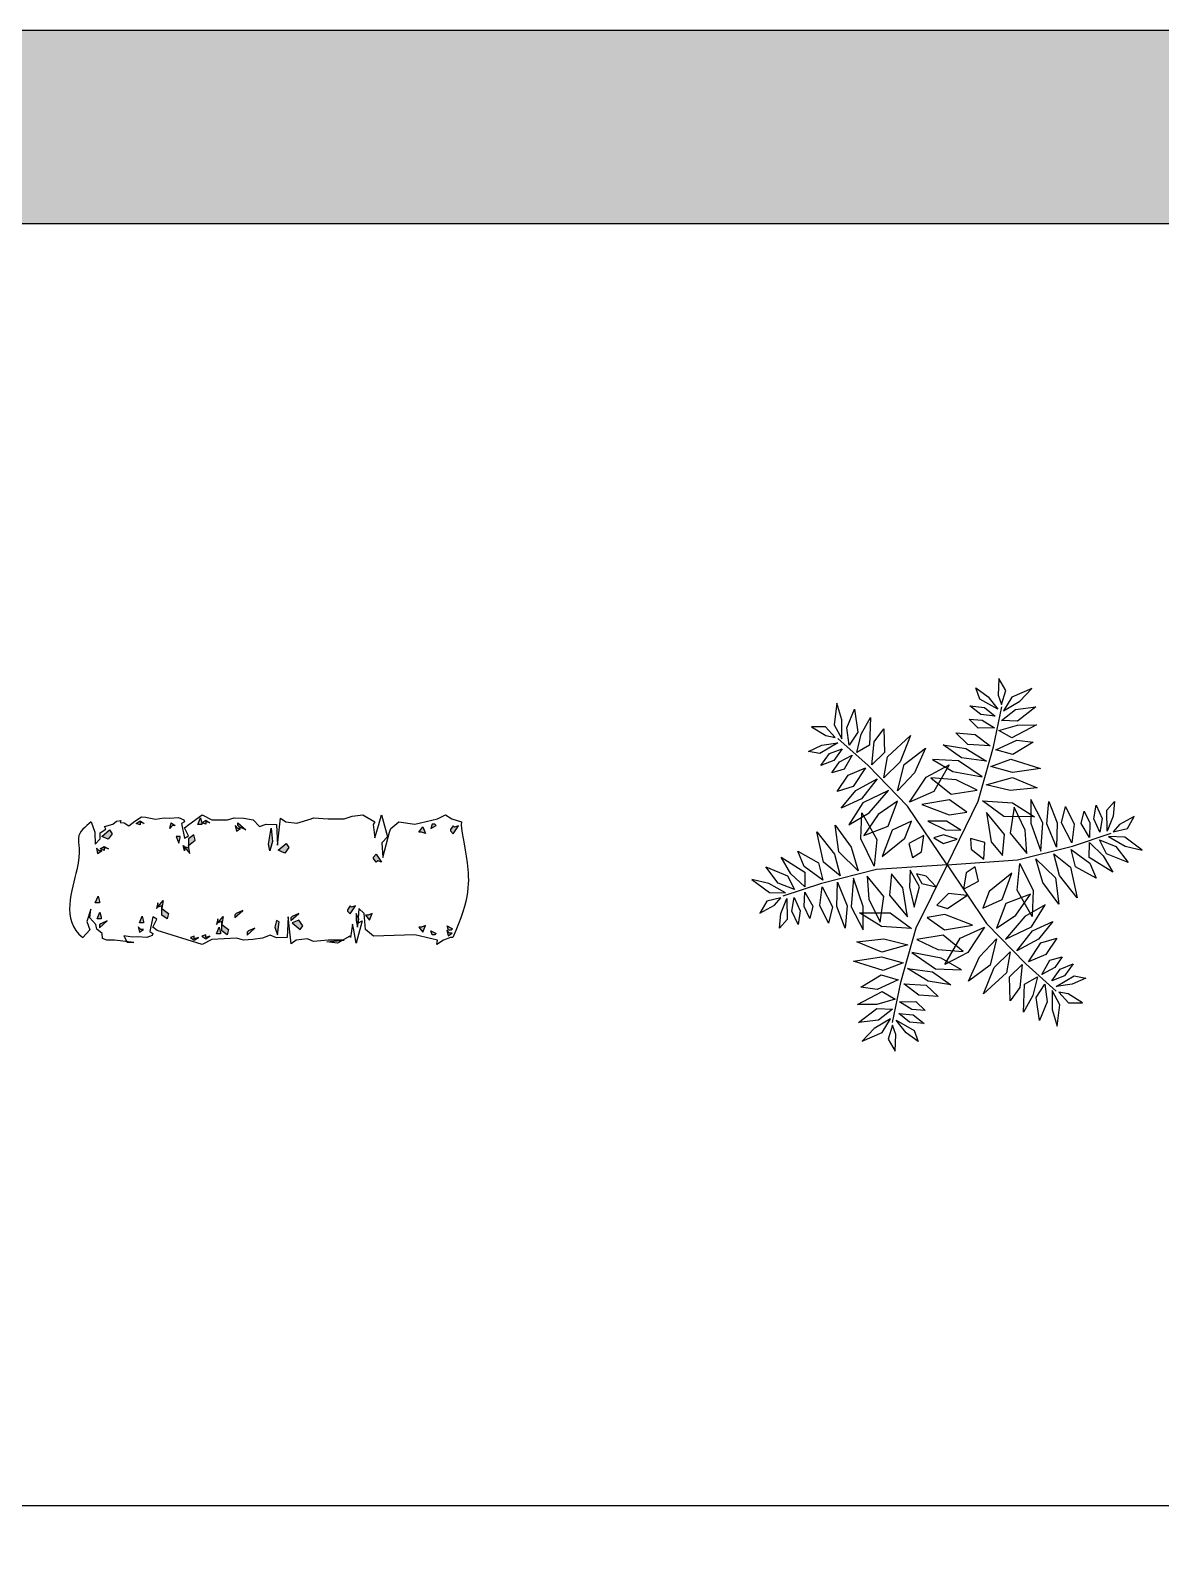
# Model space of a CAD drawing. Header units: millimetres. Extents: x 11966 to 133335, y 1756 to 88592.
# Drawn here: x 30390 to 42648, y 72170 to 88592 of the extents above; entities that cross this region are included whole.
import ezdxf

# ---------------------------------------------------------------- set-up
doc = ezdxf.new("R2010")
doc.units = ezdxf.units.MM
doc.layers.add('www.cad-blocks.net', color=7, linetype='Continuous')

# ---------------------------------------------------------------- blocks, each defined once
blk = doc.blocks.new('A$C783C1470')
h = blk.add_hatch(color=66)
h.paths.add_polyline_path([(4.16, 1.2), (4.218, 1.287), (4.175, 1.272), (4.16, 1.287), (4.131, 1.245), (4.131, 1.23)])
h.paths.add_polyline_path([(3.917, 1.258), (3.975, 1.288), (3.959, 1.303), (3.931, 1.303)])
h.paths.add_polyline_path([(3.786, 1.216), (3.83, 1.273), (3.859, 1.201), (3.815, 1.216)])
h.paths.add_polyline_path([(4.104, 0.093), (4.148, 0.122), (4.119, 0.122), (4.09, 0.152)])
h.paths.add_polyline_path([(4.094, 0.199), (4.151, 0.17), (4.136, 0.155), (4.107, 0.155)])
h.paths.add_polyline_path([(3.917, 0.146), (3.975, 0.116), (3.959, 0.102), (3.931, 0.102)])
h.paths.add_polyline_path([(3.786, 0.188), (3.83, 0.131), (3.859, 0.203), (3.815, 0.188)])
h.paths.add_polyline_path([(3.209, 0.318), (3.253, 0.261), (3.282, 0.333), (3.238, 0.318)])
h.paths.add_polyline_path([(3.043, 0.332), (3.1, 0.418), (3.058, 0.403), (3.043, 0.418), (3.014, 0.376), (3.014, 0.361)])
h.paths.add_polyline_path([(3.326, 0.977), (3.383, 0.89), (3.341, 0.905), (3.326, 0.89), (3.297, 0.932), (3.297, 0.947)])
h.paths.add_polyline_path([(3.123, 0.188), (3.137, 0.274), (3.108, 0.334), (3.108, 0.259)])
h.paths.add_polyline_path([(2.501, 0.16), (2.53, 0.202), (2.486, 0.262), (2.414, 0.232)])
h.paths.add_polyline_path([(2.399, 0.259), (2.486, 0.333), (2.415, 0.303), (2.399, 0.288)])
h.paths.add_polyline_path([(2.255, 0.102), (2.271, 0.245), (2.242, 0.26), (2.226, 0.188)])
h.paths.add_polyline_path([(1.924, 0.101), (2.01, 0.175), (1.939, 0.145), (1.924, 0.131)])
h.paths.add_polyline_path([(1.792, 0.291), (1.878, 0.366), (1.807, 0.336), (1.792, 0.321)])
h.paths.add_polyline_path([(1.594, 0.217), (1.665, 0.303), (1.652, 0.217), (1.723, 0.16), (1.709, 0.103), (1.652, 0.145), (1.652, 0.246), (1.608, 0.232), (1.608, 0.276)])
h.paths.add_polyline_path([(1.592, 0.115), (1.621, 0.187), (1.636, 0.13), (1.636, 0.115)])
h.paths.add_polyline_path([(1.435, 0.087), (1.477, 0.059), (1.521, 0.087), (1.477, 0.074), (1.477, 0.102)])
h.paths.add_polyline_path([(1.31, 0.074), (1.352, 0.047), (1.397, 0.074), (1.352, 0.061), (1.352, 0.089)])
h.paths.add_polyline_path([(0.942, 0.39), (1.013, 0.476), (0.999, 0.39), (1.071, 0.333), (1.057, 0.276), (0.999, 0.318), (0.999, 0.419), (0.955, 0.405), (0.955, 0.449)])
h.paths.add_polyline_path([(1.233, 1.072), (1.304, 0.986), (1.29, 1.072), (1.362, 1.129), (1.348, 1.186), (1.29, 1.144), (1.29, 1.043), (1.246, 1.058), (1.246, 1.013)])
h.paths.add_polyline_path([(1.808, 1.228), (1.853, 1.258), (1.824, 1.258), (1.795, 1.288)])
h.paths.add_polyline_path([(1.824, 1.318), (1.91, 1.243), (1.839, 1.273), (1.824, 1.288)])
h.paths.add_polyline_path([(2.184, 1.261), (2.199, 1.117), (2.17, 1.015), (2.155, 1.087)])
h.paths.add_polyline_path([(2.348, 1.092), (2.377, 1.05), (2.333, 0.99), (2.261, 1.02)])
h.paths.add_polyline_path([(1.435, 1.318), (1.477, 1.345), (1.521, 1.318), (1.477, 1.33), (1.477, 1.303)])
h.paths.add_polyline_path([(1.391, 1.299), (1.42, 1.371), (1.435, 1.314), (1.435, 1.299)])
h.paths.add_polyline_path([(1.154, 1.171), (1.183, 1.099), (1.198, 1.156), (1.198, 1.171)])
h.paths.add_polyline_path([(1.102, 1.318), (1.146, 1.288), (1.117, 1.288), (1.088, 1.258)])
h.paths.add_polyline_path([(0.721, 1.311), (0.764, 1.339), (0.808, 1.311), (0.764, 1.324), (0.764, 1.296)])
h.paths.add_polyline_path([(0.434, 1.242), (0.463, 1.2), (0.419, 1.14), (0.348, 1.17)])
h.paths.add_polyline_path([(0.333, 1.034), (0.376, 1.061), (0.42, 1.034), (0.376, 1.046), (0.376, 1.019)])
h.paths.add_polyline_path([(0.304, 0.985), (0.348, 1.015), (0.32, 1.015), (0.291, 1.044)])
h.paths.add_polyline_path([(0.279, 0.449), (0.308, 0.521), (0.323, 0.464), (0.323, 0.449)])
h.paths.add_polyline_path([(0.298, 0.278), (0.327, 0.35), (0.342, 0.293), (0.342, 0.278)])
h.paths.add_polyline_path([(0.323, 0.18), (0.409, 0.254), (0.338, 0.224), (0.323, 0.21)])
h.paths.add_polyline_path([(0.759, 0.233), (0.788, 0.305), (0.803, 0.248), (0.803, 0.233)])
h.paths.add_polyline_path([(0.759, 0.131), (0.803, 0.161), (0.774, 0.161), (0.745, 0.191)])
at = {"color": 66}
for p, q in [((0.235, 1.33), (0.272, 1.218)), ((0.47, 1.303), (0.51, 1.335)), ((0.51, 1.335), (0.557, 1.343)), ((0.557, 1.343), (0.55, 1.322)), ((0.55, 1.322), (0.59, 1.316)), ((0.59, 1.316), (0.642, 1.284)), ((0.642, 1.284), (0.708, 1.335)), ((0.708, 1.335), (0.781, 1.381)), ((0.721, 1.311), (0.764, 1.339)), ((0.764, 1.339), (0.808, 1.311)), ((0.808, 1.311), (0.764, 1.324)), ((0.764, 1.324), (0.764, 1.296)), ((0.781, 1.381), (0.823, 1.38)), ((0.823, 1.38), (0.93, 1.357)), ((0.93, 1.357), (1.024, 1.372)), ((1.024, 1.372), (1.083, 1.367)), ((1.083, 1.367), (1.182, 1.375)), ((1.088, 1.258), (1.102, 1.318)), ((1.102, 1.318), (1.146, 1.288)), ((1.182, 1.375), (1.238, 1.352)), ((1.246, 1.33), (1.214, 1.31)), ((1.238, 1.352), (1.246, 1.33)), ((1.294, 1.3), (1.436, 1.404)), ((1.391, 1.299), (1.42, 1.371)), ((1.42, 1.371), (1.435, 1.314)), ((1.435, 1.318), (1.477, 1.345)), ((1.477, 1.303), (1.435, 1.318)), ((1.435, 1.314), (1.435, 1.299)), ((1.436, 1.404), (1.543, 1.352)), ((1.477, 1.345), (1.521, 1.318)), ((1.521, 1.318), (1.477, 1.33)), ((1.477, 1.33), (1.477, 1.303)), ((1.543, 1.352), (1.711, 1.352)), ((1.711, 1.352), (1.786, 1.372)), ((1.786, 1.372), (1.888, 1.367)), ((1.824, 1.318), (1.91, 1.243)), ((1.824, 1.288), (1.824, 1.318)), ((1.888, 1.367), (1.99, 1.352)), ((1.99, 1.352), (2.06, 1.278)), ((2.255, 1.077), (2.287, 1.37)), ((2.287, 1.37), (2.343, 1.33)), ((2.343, 1.33), (2.464, 1.315)), ((2.464, 1.315), (2.618, 1.362)), ((2.618, 1.362), (2.645, 1.372)), ((2.645, 1.372), (2.805, 1.36)), ((2.805, 1.36), (2.978, 1.36)), ((2.978, 1.36), (3.065, 1.39)), ((3.065, 1.39), (3.18, 1.404)), ((3.18, 1.404), (3.311, 1.33)), ((3.311, 1.33), (3.291, 1.298)), ((3.353, 1.298), (3.382, 1.404)), ((3.382, 1.404), (3.446, 1.165)), ((3.484, 1.258), (3.571, 1.33)), ((3.571, 1.33), (3.744, 1.303)), ((3.744, 1.303), (3.988, 1.36)), ((3.988, 1.36), (4.075, 1.404)), ((4.075, 1.404), (4.146, 1.36)), ((4.146, 1.36), (4.248, 1.33)), ((0.272, 1.218), (0.279, 1.085)), ((0.331, 1.211), (0.392, 1.25)), ((0.331, 1.145), (0.331, 1.211)), ((0.348, 1.17), (0.434, 1.242)), ((0.419, 1.14), (0.348, 1.17)), ((0.378, 1.277), (0.47, 1.303)), ((0.392, 1.25), (0.378, 1.277)), ((0.463, 1.2), (0.419, 1.14)), ((0.434, 1.242), (0.463, 1.2)), ((0.764, 1.296), (0.721, 1.311)), ((1.117, 1.288), (1.088, 1.258)), ((1.146, 1.288), (1.117, 1.288)), ((1.154, 1.171), (1.183, 1.099)), ((1.198, 1.171), (1.154, 1.171)), ((1.183, 1.099), (1.198, 1.156)), ((1.198, 1.156), (1.198, 1.171)), ((1.214, 1.31), (1.246, 1.152)), ((1.246, 1.263), (1.294, 1.3)), ((1.289, 1.177), (1.246, 1.263)), ((1.246, 1.152), (1.289, 1.177)), ((1.348, 1.186), (1.29, 1.144)), ((1.362, 1.129), (1.348, 1.186)), ((1.435, 1.299), (1.391, 1.299)), ((1.824, 1.258), (1.795, 1.288)), ((1.795, 1.288), (1.808, 1.228)), ((1.808, 1.228), (1.853, 1.258)), ((1.839, 1.273), (1.824, 1.288)), ((1.853, 1.258), (1.824, 1.258)), ((1.91, 1.243), (1.839, 1.273)), ((2.06, 1.278), (2.13, 1.305)), ((2.13, 1.305), (2.245, 1.3)), ((2.155, 1.087), (2.184, 1.261)), ((2.184, 1.261), (2.199, 1.117)), ((2.245, 1.3), (2.255, 1.077)), ((3.291, 1.298), (3.311, 1.155)), ((3.311, 1.155), (3.353, 1.298)), ((3.446, 1.165), (3.384, 1.102)), ((3.397, 0.943), (3.469, 1.216)), ((3.469, 1.216), (3.484, 1.258)), ((3.786, 1.216), (3.83, 1.273)), ((3.815, 1.216), (3.786, 1.216)), ((3.859, 1.201), (3.815, 1.216)), ((3.83, 1.273), (3.859, 1.201)), ((3.931, 1.303), (3.917, 1.258)), ((3.917, 1.258), (3.975, 1.288)), ((3.959, 1.303), (3.931, 1.303)), ((3.975, 1.288), (3.959, 1.303)), ((4.16, 1.287), (4.131, 1.245)), ((4.131, 1.245), (4.131, 1.23)), ((4.131, 1.23), (4.16, 1.2)), ((4.16, 1.2), (4.218, 1.287)), ((4.175, 1.272), (4.16, 1.287)), ((4.218, 1.287), (4.175, 1.272)), ((0.279, 1.085), (0.331, 1.145)), ((0.32, 1.015), (0.291, 1.044)), ((0.291, 1.044), (0.304, 0.985)), ((0.304, 0.985), (0.348, 1.015)), ((0.348, 1.015), (0.32, 1.015)), ((0.333, 1.034), (0.376, 1.061)), ((0.376, 1.019), (0.333, 1.034)), ((0.376, 1.061), (0.42, 1.034)), ((0.42, 1.034), (0.376, 1.046)), ((0.376, 1.046), (0.376, 1.019)), ((1.233, 1.072), (1.304, 0.986)), ((1.246, 1.013), (1.233, 1.072)), ((1.29, 1.043), (1.246, 1.058)), ((1.246, 1.058), (1.246, 1.013)), ((1.29, 1.144), (1.29, 1.043)), ((1.29, 1.072), (1.362, 1.129)), ((1.304, 0.986), (1.29, 1.072)), ((2.17, 1.015), (2.155, 1.087)), ((2.199, 1.117), (2.17, 1.015)), ((2.261, 1.02), (2.348, 1.092)), ((2.333, 0.99), (2.261, 1.02)), ((2.377, 1.05), (2.333, 0.99)), ((2.348, 1.092), (2.377, 1.05)), ((3.384, 1.102), (3.397, 0.943)), ((3.297, 0.947), (3.326, 0.977)), ((3.297, 0.932), (3.297, 0.947)), ((3.326, 0.89), (3.297, 0.932)), ((3.326, 0.977), (3.383, 0.89)), ((3.341, 0.905), (3.326, 0.89)), ((3.383, 0.89), (3.341, 0.905)), ((0.279, 0.449), (0.308, 0.521)), ((0.308, 0.521), (0.323, 0.464)), ((0.232, 0.38), (0.188, 0.248)), ((0.221, 0.288), (0.232, 0.38)), ((0.323, 0.449), (0.279, 0.449)), ((0.298, 0.278), (0.327, 0.35)), ((0.323, 0.464), (0.323, 0.449)), ((0.327, 0.35), (0.342, 0.293)), ((0.942, 0.39), (1.013, 0.476)), ((0.955, 0.449), (0.942, 0.39)), ((0.955, 0.405), (0.955, 0.449)), ((0.999, 0.419), (0.955, 0.405)), ((1.013, 0.476), (0.999, 0.39)), ((0.999, 0.318), (0.999, 0.419)), ((0.999, 0.39), (1.071, 0.333)), ((1.071, 0.333), (1.057, 0.276)), ((1.792, 0.291), (1.878, 0.366)), ((1.807, 0.336), (1.792, 0.321)), ((1.878, 0.366), (1.807, 0.336)), ((2.399, 0.259), (2.486, 0.333)), ((2.486, 0.333), (2.415, 0.303)), ((3.043, 0.418), (3.014, 0.376)), ((3.014, 0.376), (3.014, 0.361)), ((3.014, 0.361), (3.043, 0.332)), ((3.043, 0.332), (3.1, 0.418)), ((3.058, 0.403), (3.043, 0.418)), ((3.1, 0.418), (3.058, 0.403)), ((3.137, 0.274), (3.108, 0.334)), ((3.108, 0.334), (3.108, 0.259)), ((3.138, 0.39), (3.124, 0.231)), ((3.195, 0.334), (3.138, 0.39)), ((3.21, 0.16), (3.195, 0.334)), ((3.282, 0.333), (3.238, 0.318)), ((3.253, 0.261), (3.282, 0.333)), ((0.188, 0.248), (0.221, 0.156)), ((0.286, 0.216), (0.221, 0.288)), ((0.294, 0.163), (0.286, 0.216)), ((0.342, 0.278), (0.298, 0.278)), ((0.323, 0.18), (0.409, 0.254)), ((0.338, 0.224), (0.323, 0.21)), ((0.323, 0.21), (0.323, 0.18)), ((0.409, 0.254), (0.338, 0.224)), ((0.342, 0.293), (0.342, 0.278)), ((0.774, 0.161), (0.745, 0.191)), ((0.745, 0.191), (0.759, 0.131)), ((0.759, 0.233), (0.788, 0.305)), ((0.803, 0.233), (0.759, 0.233)), ((0.788, 0.305), (0.803, 0.248)), ((0.803, 0.248), (0.803, 0.233)), ((0.903, 0.297), (0.871, 0.139)), ((0.946, 0.273), (0.903, 0.297)), ((0.903, 0.186), (0.946, 0.273)), ((0.951, 0.149), (0.903, 0.186)), ((1.057, 0.276), (0.999, 0.318)), ((1.592, 0.115), (1.621, 0.187)), ((1.594, 0.217), (1.665, 0.303)), ((1.608, 0.276), (1.594, 0.217)), ((1.608, 0.232), (1.608, 0.276)), ((1.652, 0.246), (1.608, 0.232)), ((1.621, 0.187), (1.636, 0.13)), ((1.665, 0.303), (1.652, 0.217)), ((1.652, 0.145), (1.652, 0.246)), ((1.652, 0.217), (1.723, 0.16)), ((1.792, 0.321), (1.792, 0.291)), ((1.924, 0.101), (2.01, 0.175)), ((2.01, 0.175), (1.939, 0.145)), ((2.242, 0.26), (2.226, 0.188)), ((2.226, 0.188), (2.255, 0.102)), ((2.271, 0.245), (2.242, 0.26)), ((2.255, 0.102), (2.271, 0.245)), ((2.37, 0.299), (2.36, 0.076)), ((2.402, 0.007), (2.37, 0.299)), ((2.415, 0.303), (2.399, 0.288)), ((2.399, 0.288), (2.399, 0.259)), ((2.486, 0.262), (2.414, 0.232)), ((2.414, 0.232), (2.501, 0.16)), ((2.53, 0.202), (2.486, 0.262)), ((2.501, 0.16), (2.53, 0.202)), ((3.066, 0.218), (3.045, 0.074)), ((3.079, 0.175), (3.066, 0.218)), ((3.108, 0.014), (3.079, 0.175)), ((3.108, 0.259), (3.123, 0.188)), ((3.172, 0.254), (3.108, 0.014)), ((3.123, 0.188), (3.137, 0.274)), ((3.124, 0.231), (3.172, 0.254)), ((3.209, 0.318), (3.253, 0.261)), ((3.238, 0.318), (3.209, 0.318)), ((3.786, 0.188), (3.83, 0.131)), ((3.815, 0.188), (3.786, 0.188)), ((3.859, 0.203), (3.815, 0.188)), ((3.83, 0.131), (3.859, 0.203)), ((4.094, 0.199), (4.151, 0.17)), ((4.107, 0.155), (4.094, 0.199)), ((4.151, 0.17), (4.136, 0.155)), ((0.221, 0.156), (0.143, 0.074)), ((0.352, 0.116), (0.294, 0.163)), ((0.357, 0.064), (0.352, 0.116)), ((0.402, 0.045), (0.357, 0.064)), ((0.487, 0.045), (0.402, 0.045)), ((0.698, 0.02), (0.487, 0.045)), ((0.681, 0.077), (0.588, 0.092)), ((0.588, 0.092), (0.626, 0.025)), ((0.626, 0.025), (0.698, 0.02)), ((0.74, 0.082), (0.681, 0.077)), ((0.839, 0.074), (0.74, 0.082)), ((0.759, 0.131), (0.803, 0.161)), ((0.803, 0.161), (0.774, 0.161)), ((0.895, 0.097), (0.839, 0.074)), ((0.871, 0.139), (0.903, 0.119)), ((0.903, 0.119), (0.895, 0.097)), ((1.436, 0), (0.951, 0.149)), ((1.352, 0.089), (1.31, 0.074)), ((1.31, 0.074), (1.352, 0.047)), ((1.352, 0.061), (1.352, 0.089)), ((1.352, 0.047), (1.397, 0.074)), ((1.397, 0.074), (1.352, 0.061)), ((1.477, 0.102), (1.435, 0.087)), ((1.435, 0.087), (1.477, 0.059)), ((1.543, 0.052), (1.436, 0)), ((1.477, 0.074), (1.477, 0.102)), ((1.477, 0.059), (1.521, 0.087)), ((1.521, 0.087), (1.477, 0.074)), ((1.811, 0.066), (1.543, 0.052)), ((1.636, 0.115), (1.592, 0.115)), ((1.636, 0.13), (1.636, 0.115)), ((1.709, 0.103), (1.652, 0.145)), ((1.723, 0.16), (1.709, 0.103)), ((1.886, 0.046), (1.811, 0.066)), ((1.988, 0.051), (1.886, 0.046)), ((1.939, 0.145), (1.924, 0.131)), ((1.924, 0.131), (1.924, 0.101)), ((2.09, 0.066), (1.988, 0.051)), ((2.175, 0.098), (2.09, 0.066)), ((2.244, 0.071), (2.175, 0.098)), ((2.36, 0.076), (2.244, 0.071)), ((2.458, 0.046), (2.402, 0.007)), ((2.579, 0.061), (2.458, 0.046)), ((2.618, 0.042), (2.579, 0.061)), ((2.645, 0.032), (2.618, 0.042)), ((2.805, 0.045), (2.645, 0.032)), ((2.79, 0.029), (2.978, 0.045)), ((2.906, 0.014), (2.79, 0.029)), ((2.978, 0.045), (2.805, 0.045)), ((3.037, 0.088), (2.906, 0.014)), ((3.045, 0.074), (3.037, 0.088)), ((3.296, 0.088), (3.21, 0.16)), ((3.744, 0.102), (3.296, 0.088)), ((3.988, 0.045), (3.744, 0.102)), ((3.917, 0.146), (3.975, 0.116)), ((3.931, 0.102), (3.917, 0.146)), ((3.959, 0.102), (3.931, 0.102)), ((3.975, 0.116), (3.959, 0.102)), ((4.053, 0.045), (3.981, 0)), ((3.981, 0), (3.988, 0.045)), ((4.129, 0.074), (4.053, 0.045)), ((4.119, 0.122), (4.09, 0.152)), ((4.09, 0.152), (4.104, 0.093)), ((4.104, 0.093), (4.148, 0.122)), ((4.136, 0.155), (4.107, 0.155)), ((4.148, 0.122), (4.119, 0.122)), ((4.156, 0.074), (4.129, 0.074))]:
    blk.add_line(p, q, dxfattribs=at)
for points, knots in [([(0.235, 1.33), (0.17, 1.276), (0.044, 1.172), (0.168, 0.948), (-0.103, 0.259), (0.143, 0.074)], [0, 0, 0, 0, 8.913147, 17.241743, 25.405555, 25.405555, 25.405555, 25.405555]), ([(4.248, 1.33), (4.241, 1.253), (4.326, 0.895), (4.346, 0.496), (4.156, 0.074)], [0, 0, 0, 0, 9.114666, 18.209795, 18.209795, 18.209795, 18.209795])]:
    blk.add_open_spline(points, degree=3, knots=knots, dxfattribs=at)
blk = doc.blocks.new('A$C27D05267')
at = {"color": 68}
for p, q in [((2.677, 4.042), (2.671, 3.86)), ((2.752, 3.911), (2.677, 4.042)), ((2.47, 3.818), (2.429, 3.938)), ((2.429, 3.938), (2.56, 3.843)), ((2.667, 3.707), (2.47, 3.818)), ((2.56, 3.843), (2.667, 3.707)), ((2.671, 3.86), (2.706, 3.76)), ((2.706, 3.76), (2.752, 3.911)), ((2.82, 3.839), (2.727, 3.692)), ((2.727, 3.692), (2.905, 3.795)), ((3.035, 3.933), (2.82, 3.839)), ((2.905, 3.795), (3.035, 3.933)), ((2.481, 3.65), (2.364, 3.743)), ((2.364, 3.743), (2.522, 3.728)), ((2.637, 3.633), (2.481, 3.65)), ((2.522, 3.728), (2.637, 3.633)), ((2.708, 3.587), (2.859, 3.705)), ((2.859, 3.705), (3.077, 3.733)), ((3.077, 3.733), (2.878, 3.579)), ((2.342, 3.326), (2.21, 3.45)), ((2.21, 3.45), (2.421, 3.435)), ((2.454, 3.504), (2.354, 3.601)), ((2.354, 3.601), (2.497, 3.589)), ((2.631, 3.506), (2.454, 3.504)), ((2.497, 3.589), (2.631, 3.506)), ((2.679, 3.477), (2.878, 3.535)), ((2.818, 3.396), (2.679, 3.477)), ((2.878, 3.579), (2.708, 3.587)), ((3.086, 3.537), (2.818, 3.396)), ((2.878, 3.535), (3.086, 3.537)), ((2.273, 3.181), (2.074, 3.321)), ((2.074, 3.321), (2.319, 3.282)), ((2.585, 3.311), (2.342, 3.326)), ((2.421, 3.435), (2.585, 3.311)), ((2.644, 3.269), (2.874, 3.371)), ((3.051, 3.35), (2.83, 3.216)), ((2.874, 3.371), (3.051, 3.35)), ((2.24, 3.149), (1.958, 3.161)), ((1.958, 3.161), (2.18, 3.034)), ((2.497, 2.973), (2.24, 3.149)), ((2.545, 3.144), (2.273, 3.181)), ((2.319, 3.282), (2.545, 3.144)), ((2.592, 3.085), (2.808, 3.166)), ((2.83, 3.216), (2.644, 3.269)), ((2.808, 3.166), (3.13, 3.064)), ((2.18, 3.034), (2.497, 2.973)), ((2.541, 2.887), (2.824, 2.968)), ((2.826, 3.02), (2.592, 3.085)), ((2.824, 2.968), (3.092, 2.855)), ((3.13, 3.064), (2.826, 3.02)), ((2.802, 2.825), (2.541, 2.887)), ((3.092, 2.855), (2.802, 2.825)), ((2.499, 2.713), (2.826, 2.691)), ((2.826, 2.691), (3.064, 2.541)), ((3.155, 2.477), (3.024, 2.727)), ((3.024, 2.727), (3.025, 2.472)), ((3.199, 2.465), (3.221, 2.707)), ((3.221, 2.707), (3.31, 2.475)), ((3.358, 2.477), (3.4, 2.654)), ((3.4, 2.654), (3.493, 2.463)), ((3.709, 2.519), (3.731, 2.667)), ((3.731, 2.667), (3.797, 2.522)), ((3.849, 2.612), (3.933, 2.708)), ((3.933, 2.708), (3.916, 2.547)), ((3.064, 2.541), (2.733, 2.543)), ((3.569, 2.469), (3.603, 2.604)), ((3.603, 2.604), (3.665, 2.475)), ((3.772, 2.376), (3.709, 2.519)), ((3.797, 2.522), (3.772, 2.376)), ((3.852, 2.386), (3.849, 2.612)), ((3.916, 2.547), (3.852, 2.386))]:
    blk.add_line(p, q, dxfattribs=at)
at = {"color": 64}
for p, q in [((0.92, 3.773), (0.893, 3.54)), ((0.974, 3.592), (0.92, 3.773)), ((1.029, 3.507), (1.114, 3.71)), ((1.114, 3.71), (1.148, 3.46)), ((1.185, 3.438), (1.287, 3.619)), ((1.287, 3.619), (1.276, 3.317)), ((0.893, 3.54), (0.974, 3.386)), ((0.974, 3.386), (0.974, 3.592)), ((1.055, 3.317), (1.029, 3.507)), ((1.148, 3.46), (1.055, 3.317)), ((1.325, 3.353), (1.432, 3.496)), ((1.432, 3.496), (1.438, 3.237)), ((1.136, 3.237), (1.185, 3.438)), ((1.276, 3.317), (1.136, 3.237)), ((1.299, 3.103), (1.325, 3.353)), ((1.47, 3.193), (1.719, 3.421)), ((1.719, 3.421), (1.606, 3.136)), ((0.84, 3.226), (0.98, 3.279)), ((0.867, 3.017), (0.948, 3.136)), ((0.98, 3.279), (0.888, 3.152)), ((0.948, 3.136), (1.087, 3.21)), ((1.087, 3.21), (1.001, 3.056)), ((1.438, 3.237), (1.299, 3.103)), ((1.432, 2.965), (1.47, 3.193)), ((1.606, 3.136), (1.432, 2.965)), ((1.649, 3.108), (1.881, 3.284)), ((1.881, 3.284), (1.762, 3.017)), ((1.001, 3.056), (0.867, 3.017)), ((0.925, 2.817), (1.044, 2.993)), ((1.044, 2.993), (1.233, 3.072)), ((1.233, 3.072), (1.099, 2.869)), ((1.578, 2.822), (1.649, 3.108)), ((1.708, 2.699), (1.891, 2.971)), ((1.891, 2.971), (2.14, 3.103)), ((2.215, 2.941), (1.939, 2.962)), ((1.939, 2.962), (2.159, 2.785)), ((2.14, 3.103), (1.972, 2.817)), ((1.099, 2.869), (0.925, 2.817)), ((0.969, 2.635), (1.125, 2.828)), ((1.125, 2.828), (1.357, 2.954)), ((1.357, 2.954), (1.189, 2.737)), ((1.482, 2.828), (1.201, 2.693)), ((1.27, 2.583), (1.482, 2.828)), ((1.972, 2.817), (1.708, 2.699)), ((2.159, 2.785), (2.443, 2.831)), ((2.443, 2.831), (2.215, 2.941)), ((1.189, 2.737), (0.969, 2.635)), ((1.201, 2.693), (1.05, 2.454)), ((1.578, 2.71), (1.368, 2.567)), ((2.143, 2.725), (1.841, 2.675)), ((1.841, 2.675), (2.139, 2.562)), ((2.33, 2.592), (2.143, 2.725)), ((1.05, 2.454), (1.27, 2.583)), ((2.11, 2.495), (1.909, 2.493)), ((1.909, 2.493), (2.1, 2.401)), ((2.265, 2.397), (2.11, 2.495)), ((2.139, 2.562), (2.33, 2.592)), ((2.545, 2.586), (2.595, 2.271)), ((2.076, 2.344), (1.974, 2.314)), ((1.974, 2.314), (2.076, 2.253)), ((2.226, 2.3), (2.076, 2.344)), ((2.076, 2.253), (2.226, 2.3)), ((2.1, 2.401), (2.265, 2.397)), ((2.524, 2.263), (2.371, 2.307)), ((2.371, 2.307), (2.377, 2.19)), ((2.717, 2.12), (2.739, 2.35)), ((3.868, 2.327), (4.047, 2.224)), ((4.231, 2.18), (4.042, 2.32)), ((2.377, 2.19), (2.516, 2.08)), ((2.516, 2.08), (2.524, 2.263)), ((2.595, 2.271), (2.717, 2.12)), ((3.275, 2.14), (3.454, 1.994)), ((3.336, 1.905), (3.275, 2.14)), ((3.461, 2.188), (3.664, 2.04)), ((3.508, 1.999), (3.461, 2.188)), ((3.658, 2.1), (3.659, 2.261)), ((3.659, 2.261), (3.808, 2.118)), ((3.768, 2.291), (3.946, 2.219)), ((3.846, 2.14), (3.768, 2.291)), ((4.079, 2.044), (3.846, 2.14)), ((3.946, 2.219), (4.079, 2.044)), ((4.047, 2.224), (4.231, 2.18)), ((2.877, 1.747), (2.906, 2.035)), ((2.906, 2.035), (3.051, 1.741)), ((3.079, 2.086), (3.29, 1.881)), ((3.155, 1.828), (3.079, 2.086)), ((3.454, 1.994), (3.527, 1.664)), ((3.734, 1.875), (3.508, 1.999)), ((3.914, 1.939), (3.658, 2.1)), ((3.664, 2.04), (3.734, 1.875)), ((3.808, 2.118), (3.914, 1.939)), ((3.327, 1.592), (3.155, 1.828)), ((3.29, 1.881), (3.327, 1.592)), ((3.527, 1.664), (3.336, 1.905))]:
    blk.add_line(p, q, dxfattribs=at)
at = {"color": 32}
for p, q in [((2.62, 3.299), (2.71, 3.732)), ((1.261, 3.097), (0.931, 3.391)), ((2.453, 2.71), (2.62, 3.299)), ((1.687, 2.657), (1.261, 3.097)), ((2.116, 2.021), (1.687, 2.657)), ((2.116, 2.021), (2.453, 2.71)), ((3.475, 2.223), (3.895, 2.362)), ((2.881, 2.074), (3.475, 2.223)), ((2.116, 2.021), (1.35, 1.968)), ((2.116, 2.021), (1.779, 1.332)), ((2.116, 2.021), (2.881, 2.074)), ((2.116, 2.021), (2.544, 1.384)), ((0.756, 1.819), (0.336, 1.68)), ((1.35, 1.968), (0.756, 1.819)), ((1.779, 1.332), (1.611, 0.743)), ((2.544, 1.384), (2.97, 0.945)), ((2.072, 1.257), (1.788, 1.211)), ((2.97, 0.945), (3.3, 0.651)), ((1.611, 0.743), (1.521, 0.31))]:
    blk.add_line(p, q, dxfattribs=at)
at = {"color": 60}
for p, q in [((0.646, 3.518), (0.801, 3.421)), ((0.797, 3.518), (0.646, 3.518)), ((0.904, 3.402), (0.797, 3.518)), ((0.612, 3.251), (0.759, 3.317)), ((0.931, 3.342), (0.737, 3.226)), ((0.759, 3.317), (0.931, 3.342)), ((0.801, 3.421), (0.904, 3.402)), ((0.737, 3.226), (0.612, 3.251)), ((0.748, 3.097), (0.84, 3.226)), ((0.888, 3.152), (0.748, 3.097)), ((0.777, 2.048), (0.704, 2.378)), ((0.704, 2.378), (0.895, 2.137)), ((0.567, 2.002), (0.497, 2.167)), ((0.497, 2.167), (0.723, 2.042)), ((0.286, 1.823), (0.152, 1.998)), ((0.152, 1.998), (0.385, 1.902)), ((0.423, 1.924), (0.317, 2.103)), ((0.317, 2.103), (0.573, 1.942)), ((0.77, 1.854), (0.567, 2.002)), ((0.723, 2.042), (0.77, 1.854)), ((0.956, 1.902), (0.777, 2.048)), ((0.184, 1.818), (0, 1.861)), ((0, 1.861), (0.189, 1.722)), ((0.363, 1.715), (0.184, 1.818)), ((0.463, 1.751), (0.286, 1.823)), ((0.573, 1.781), (0.423, 1.924)), ((0.573, 1.942), (0.573, 1.781)), ((0.922, 1.567), (0.928, 1.831)), ((0.928, 1.831), (1.032, 1.577)), ((1.1, 1.875), (1.076, 1.565)), ((0.314, 1.663), (0.16, 1.627)), ((0.189, 1.722), (0.363, 1.715)), ((0.245, 1.583), (0.314, 1.663)), ((0.315, 1.494), (0.379, 1.655)), ((0.379, 1.655), (0.382, 1.429)), ((0.434, 1.519), (0.459, 1.666)), ((0.459, 1.666), (0.522, 1.523)), ((0.566, 1.567), (0.572, 1.725)), ((0.572, 1.725), (0.662, 1.573)), ((0.738, 1.579), (0.763, 1.782)), ((0.763, 1.782), (0.873, 1.564)), ((0.16, 1.627), (0.085, 1.497)), ((0.085, 1.497), (0.245, 1.583)), ((0.299, 1.334), (0.315, 1.494)), ((0.5, 1.375), (0.434, 1.519)), ((0.522, 1.523), (0.5, 1.375)), ((0.628, 1.438), (0.566, 1.567)), ((0.662, 1.573), (0.628, 1.438)), ((0.831, 1.388), (0.738, 1.579)), ((0.873, 1.564), (0.831, 1.388)), ((1.01, 1.335), (0.922, 1.567)), ((1.032, 1.577), (1.01, 1.335)), ((1.076, 1.565), (1.207, 1.314)), ((0.382, 1.429), (0.299, 1.334)), ((1.139, 1.186), (1.429, 1.217)), ((1.407, 1.074), (1.139, 1.186)), ((1.101, 0.977), (1.405, 1.022)), ((1.423, 0.876), (1.101, 0.977)), ((1.18, 0.692), (1.401, 0.826)), ((1.401, 0.826), (1.587, 0.773)), ((1.686, 0.897), (1.958, 0.861)), ((1.912, 0.76), (1.686, 0.897)), ((2.512, 0.62), (2.625, 0.906)), ((2.761, 0.848), (2.512, 0.62)), ((1.357, 0.67), (1.18, 0.692)), ((1.587, 0.773), (1.357, 0.67)), ((1.646, 0.73), (1.889, 0.716)), ((1.81, 0.607), (1.646, 0.73)), ((1.889, 0.716), (2.021, 0.592)), ((2.799, 0.546), (2.793, 0.804)), ((2.906, 0.689), (2.799, 0.546)), ((2.944, 0.422), (2.955, 0.725)), ((1.145, 0.504), (1.413, 0.646)), ((1.353, 0.507), (1.145, 0.504)), ((1.552, 0.565), (1.353, 0.507)), ((1.413, 0.646), (1.552, 0.565)), ((1.6, 0.536), (1.777, 0.538)), ((1.734, 0.452), (1.6, 0.536)), ((1.777, 0.538), (1.877, 0.441)), ((2.021, 0.592), (1.81, 0.607)), ((3.046, 0.604), (2.944, 0.422)), ((3.117, 0.332), (3.083, 0.582)), ((3.202, 0.535), (3.117, 0.332)), ((3.311, 0.269), (3.338, 0.502)), ((1.154, 0.309), (1.353, 0.463)), ((1.372, 0.337), (1.154, 0.309)), ((1.504, 0.35), (1.326, 0.247)), ((1.353, 0.463), (1.523, 0.455)), ((1.523, 0.455), (1.372, 0.337)), ((1.411, 0.203), (1.504, 0.35)), ((1.564, 0.335), (1.761, 0.224)), ((1.671, 0.198), (1.564, 0.335)), ((1.594, 0.409), (1.75, 0.392)), ((1.709, 0.314), (1.594, 0.409)), ((1.877, 0.441), (1.734, 0.452)), ((1.75, 0.392), (1.867, 0.298)), ((3.257, 0.45), (3.311, 0.269)), ((1.326, 0.247), (1.196, 0.109)), ((1.196, 0.109), (1.411, 0.203)), ((1.525, 0.281), (1.479, 0.131)), ((1.554, 0), (1.56, 0.182)), ((1.802, 0.104), (1.671, 0.198)), ((1.867, 0.298), (1.709, 0.314)), ((1.761, 0.224), (1.802, 0.104)), ((1.479, 0.131), (1.554, 0))]:
    blk.add_line(p, q, dxfattribs=at)
at = {"color": 66}
for p, q in [((1.762, 3.017), (1.578, 2.822)), ((2.733, 2.543), (2.499, 2.713)), ((2.843, 2.645), (2.799, 2.365)), ((2.962, 2.395), (2.843, 2.645)), ((2.739, 2.35), (2.545, 2.586)), ((3.025, 2.472), (3.131, 2.167)), ((3.131, 2.167), (3.155, 2.477)), ((3.303, 2.211), (3.199, 2.465)), ((3.31, 2.475), (3.303, 2.211)), ((3.468, 2.26), (3.358, 2.477)), ((3.659, 2.317), (3.569, 2.469)), ((3.665, 2.475), (3.659, 2.317)), ((4.146, 2.545), (3.986, 2.459)), ((4.071, 2.414), (4.146, 2.545)), ((2.799, 2.365), (2.981, 2.142)), ((2.981, 2.142), (2.962, 2.395)), ((3.493, 2.463), (3.468, 2.26)), ((4.042, 2.32), (3.868, 2.327)), ((3.986, 2.459), (3.917, 2.379)), ((3.917, 2.379), (4.071, 2.414))]:
    blk.add_line(p, q, dxfattribs=at)
at = {"color": 62}
for p, q in [((1.476, 2.44), (1.578, 2.71)), ((1.181, 2.301), (1.191, 2.583)), ((1.191, 2.583), (1.354, 2.294)), ((1.368, 2.567), (1.212, 2.339)), ((1.729, 2.493), (1.519, 2.396)), ((1.659, 2.311), (1.729, 2.493)), ((0.941, 2.161), (0.904, 2.45)), ((0.904, 2.45), (1.076, 2.213)), ((1.325, 2.007), (1.181, 2.301)), ((1.212, 2.339), (1.476, 2.44)), ((1.519, 2.396), (1.412, 2.111)), ((1.412, 2.111), (1.659, 2.311)), ((1.864, 2.339), (1.702, 2.253)), ((1.838, 2.163), (1.864, 2.339)), ((0.895, 2.137), (0.956, 1.902)), ((1.153, 1.956), (0.941, 2.161)), ((1.076, 2.213), (1.153, 1.956)), ((1.354, 2.294), (1.325, 2.007)), ((1.702, 2.253), (1.74, 2.1)), ((1.74, 2.1), (1.838, 2.163)), ((2.42, 1.997), (2.322, 1.934)), ((2.457, 1.843), (2.42, 1.997)), ((0.385, 1.902), (0.463, 1.751)), ((1.206, 1.57), (1.1, 1.875)), ((1.25, 1.899), (1.269, 1.647)), ((1.432, 1.677), (1.25, 1.899)), ((1.514, 1.922), (1.492, 1.692)), ((1.636, 1.77), (1.514, 1.922)), ((1.715, 1.962), (1.707, 1.779)), ((1.818, 1.783), (1.715, 1.962)), ((1.888, 1.897), (1.785, 1.922)), ((1.785, 1.922), (1.842, 1.819)), ((1.842, 1.819), (1.996, 1.783)), ((1.996, 1.783), (1.888, 1.897)), ((2.322, 1.934), (2.295, 1.758)), ((2.295, 1.758), (2.457, 1.843)), ((2.819, 1.931), (2.572, 1.731)), ((2.712, 1.645), (2.819, 1.931)), ((1.269, 1.647), (1.389, 1.397)), ((1.389, 1.397), (1.432, 1.677)), ((1.492, 1.692), (1.686, 1.456)), ((1.686, 1.456), (1.636, 1.77)), ((1.707, 1.779), (1.758, 1.562)), ((1.758, 1.562), (1.818, 1.783)), ((2.132, 1.71), (2.004, 1.584)), ((2.121, 1.547), (2.33, 1.686)), ((2.33, 1.686), (2.132, 1.71)), ((2.572, 1.731), (2.503, 1.549)), ((2.503, 1.549), (2.712, 1.645)), ((3.019, 1.703), (2.755, 1.601)), ((2.863, 1.475), (3.019, 1.703)), ((3.04, 1.459), (2.877, 1.747)), ((3.051, 1.741), (3.04, 1.459)), ((1.167, 1.501), (1.498, 1.498)), ((1.207, 1.314), (1.206, 1.57)), ((1.498, 1.498), (1.732, 1.329)), ((2.093, 1.48), (1.901, 1.45)), ((2.004, 1.584), (2.121, 1.547)), ((2.39, 1.367), (2.093, 1.48)), ((2.755, 1.601), (2.653, 1.332)), ((3.181, 1.588), (2.961, 1.459)), ((3.031, 1.349), (3.181, 1.588)), ((1.732, 1.329), (1.405, 1.351)), ((1.901, 1.45), (2.089, 1.317)), ((2.089, 1.317), (2.39, 1.367)), ((2.259, 1.225), (2.523, 1.343)), ((2.523, 1.343), (2.34, 1.071)), ((2.653, 1.332), (2.863, 1.475)), ((2.961, 1.459), (2.75, 1.214)), ((2.75, 1.214), (3.031, 1.349)), ((3.042, 1.305), (3.262, 1.406)), ((3.262, 1.406), (3.106, 1.214)), ((1.69, 1.154), (1.407, 1.074)), ((1.429, 1.217), (1.69, 1.154)), ((1.788, 1.211), (2.016, 1.101)), ((2.292, 1.079), (2.072, 1.257)), ((2.091, 0.939), (2.259, 1.225)), ((2.469, 1.024), (2.653, 1.219)), ((2.653, 1.219), (2.582, 0.934)), ((2.874, 1.088), (3.042, 1.305)), ((3.106, 1.214), (2.874, 1.088)), ((2.998, 0.969), (3.132, 1.173)), ((3.132, 1.173), (3.306, 1.225)), ((3.306, 1.225), (3.187, 1.049)), ((1.405, 1.022), (1.639, 0.957)), ((1.734, 1.068), (1.991, 0.892)), ((2.051, 1.008), (1.734, 1.068)), ((2.016, 1.101), (2.292, 1.079)), ((2.273, 0.881), (2.051, 1.008)), ((2.34, 1.071), (2.091, 0.939)), ((2.35, 0.758), (2.469, 1.024)), ((2.625, 0.906), (2.799, 1.077)), ((2.799, 1.077), (2.761, 0.848)), ((3.187, 1.049), (2.998, 0.969)), ((3.144, 0.832), (3.23, 0.986)), ((3.23, 0.986), (3.364, 1.024)), ((3.364, 1.024), (3.283, 0.906)), ((1.639, 0.957), (1.423, 0.876)), ((1.958, 0.861), (2.157, 0.72)), ((1.991, 0.892), (2.273, 0.881)), ((2.582, 0.934), (2.35, 0.758)), ((2.793, 0.804), (2.932, 0.939)), ((2.932, 0.939), (2.906, 0.689)), ((3.283, 0.906), (3.144, 0.832)), ((3.251, 0.763), (3.344, 0.89)), ((3.344, 0.89), (3.483, 0.945)), ((3.483, 0.945), (3.391, 0.815)), ((2.157, 0.72), (1.912, 0.76)), ((3.095, 0.804), (3.046, 0.604)), ((3.083, 0.582), (3.176, 0.725)), ((3.176, 0.725), (3.202, 0.535)), ((3.391, 0.815), (3.251, 0.763)), ((3.3, 0.7), (3.494, 0.815)), ((3.472, 0.725), (3.3, 0.7)), ((3.619, 0.791), (3.472, 0.725)), ((3.494, 0.815), (3.619, 0.791)), ((3.257, 0.656), (3.257, 0.45)), ((3.338, 0.502), (3.257, 0.656)), ((3.327, 0.64), (3.434, 0.524)), ((3.43, 0.62), (3.327, 0.64)), ((3.585, 0.524), (3.43, 0.62)), ((3.434, 0.524), (3.585, 0.524))]:
    blk.add_line(p, q, dxfattribs=at)
for p, q in [((1.405, 1.351), (1.167, 1.501)), ((2.955, 0.725), (3.095, 0.804)), ((1.56, 0.182), (1.525, 0.281))]:
    blk.add_line(p, q)
blk = doc.blocks.new('FORMAT')
at = {"layer": 'www.cad-blocks.net', "true_color": 0x546d8e}
h = blk.add_hatch(color=155, dxfattribs=at)
h.set_gradient(color1=(68, 68, 68), color2=(84, 109, 142), tint=1)
h.paths.add_polyline_path([(19424, 88592), (19424, 86496), (133335, 86496), (133335, 88592)])
at = {"layer": 'www.cad-blocks.net', "color": 155, "true_color": 0x546d8e}
for p, q in [((19424, 88592), (133335, 88592)), ((19424, 86496), (133335, 86496)), ((19424, 86496), (133335, 86496)), ((133335, 72590), (19424, 72590))]:
    blk.add_line(p, q, dxfattribs=at)
blk.add_lwpolyline([(19424, 86496), (133335, 86496), (133335, 3048), (19424, 3048)], close=True, dxfattribs=at)

msp = doc.modelspace()

# ---------------------------------------------------------------- block references
at = {"xscale": 1000, "yscale": 1000, "zscale": 1000}
for name, p in [('A$C27D05267', (38215, 77522)), ('A$C783C1470', (30816, 78680))]:
    msp.add_blockref(name, p, dxfattribs=at)
at = {"layer": 'www.cad-blocks.net'}
msp.add_blockref('FORMAT', (0, 0), dxfattribs=at)

doc.saveas('drawing.dxf')
